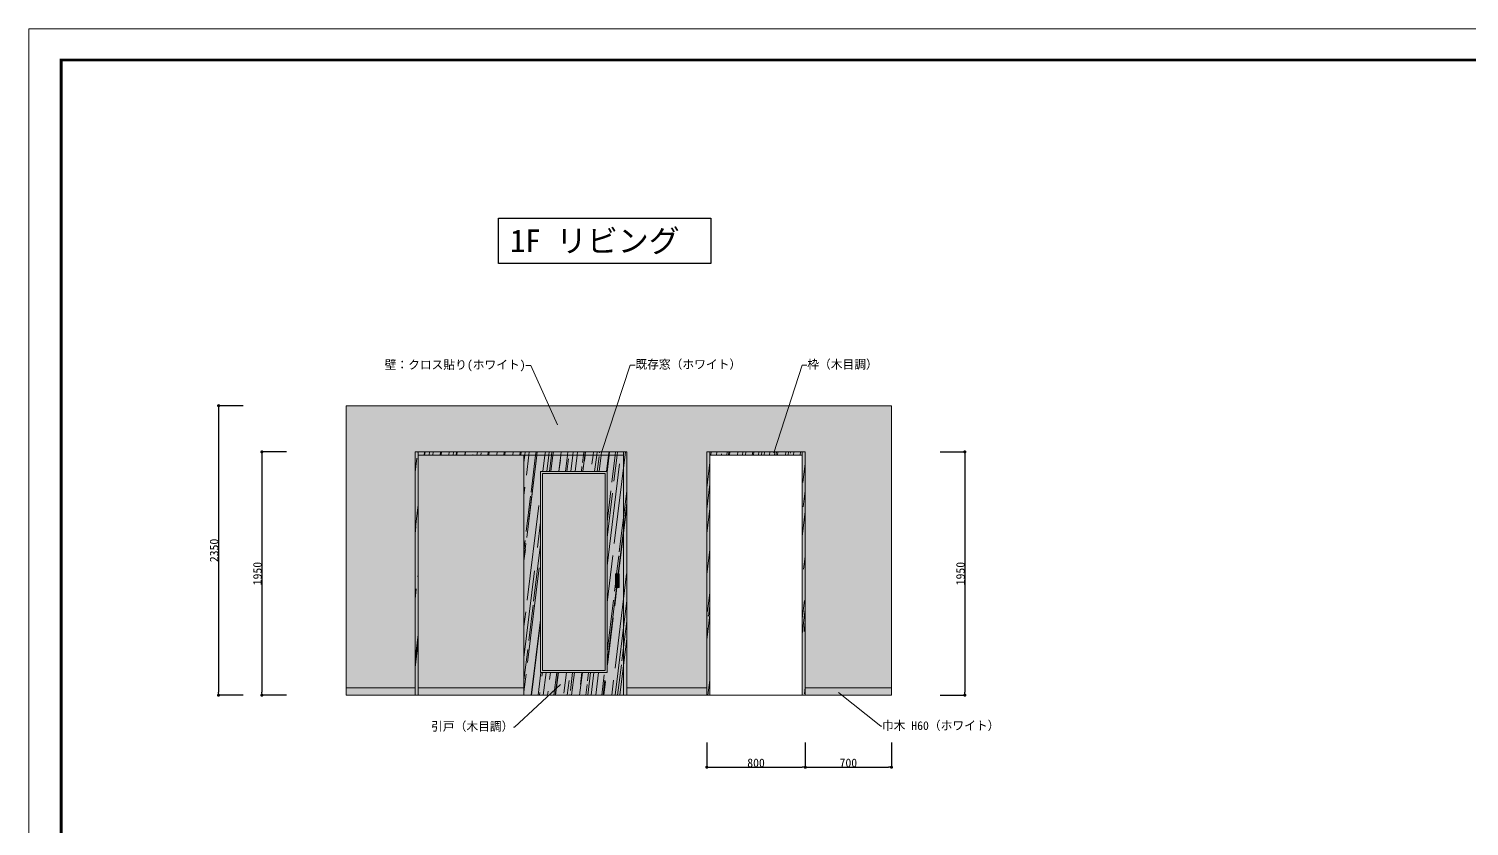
# Model space of a CAD drawing. Header units: millimetres. Extents: x -63086 to 144078, y -129912 to 13382.
# Drawn here: x 13391 to 25091, y -50748 to -44276 of the extents above; entities that cross this region are included whole.
import ezdxf
from ezdxf import colors
from ezdxf.entities.mleader import LeaderData, LeaderLine
from ezdxf.math import Vec2, Vec3

# ---------------------------------------------------------------- set-up
doc = ezdxf.new("R2010")
doc.units = ezdxf.units.MM
doc.layers.get('0').update_dxf_attribs({"lineweight": 0})
for name, color, linetype, lineweight in [('002寸法', 7, 'Continuous', 0), ('01用紙枠', 7, 'Continuous', 5), ('展開', 7, 'Continuous', 9), ('展開建具用', 250, 'Continuous', 9)]:
    doc.layers.add(name, color=color, linetype=linetype, lineweight=lineweight)
doc.layers.add('文字', color=7, linetype='Continuous')
doc.styles.get("Standard").update_dxf_attribs({"font": 'MS Mincho.ttf'})
doc.styles.add('小岩', font='MS Mincho.ttf', dxfattribs={"height": 150})
doc.dimstyles.new('寸法', dxfattribs={"dimtxt": 70, "dimasz": 25, "dimexe": 1.5, "dimexo": 200, "dimtad": 1, "dimdec": 0, "dimtxsty": 'Standard', "dimblk": 'DOT', "dimcen": 2.5, "dimadec": 0, "dimazin": 0, "dimtfac": 1, "dimtdec": 0, "dimtmove": 0, "dimatfit": 3, "dimfxl": 200, "dimfxlon": 1, "dimarcsym": 0})
pattern_1 = [(83, (0, -1114.805), (-69.92233, 222.52405), [1447.8, -193.04, 482.6, -96.52]), (83, (-32.26, -981.51), (-139.17757, -80.156), [289.56, -31.8516, 579.12, -72.39]), (83, (-75.55, -1056.906), (-3.01966, 506.04398), [772.16, -135.128, 386.08, -96.52])]

# ---------------------------------------------------------------- blocks, each defined once
blk = doc.blocks.new('_Dot')
at = {"color": 0, "linetype": 'ByBlock', "lineweight": -2}
blk.add_line((-0.5, 0), (-1, 0), dxfattribs=at)
at = {"color": 0, "linetype": 'ByBlock', "const_width": 0.5}
blk.add_lwpolyline([(-0.25, 0, 1), (0.25, 0, 1)], format="xyb", close=True, dxfattribs=at)
blk = doc.blocks.new('*D252')
at = {"layer": 'Defpoints', "color": 0, "ltscale": 10, "transparency": 16777216}
for p in [(16528, -47710), (15284, -49685), (16528, -49685)]:
    blk.add_point(p, dxfattribs=at)
at = {"layer": '展開', "color": 0, "lineweight": -2, "ltscale": 10, "transparency": 16777216}
for p, q in [((15484, -47710), (15283, -47710)), ((15284, -47735), (15284, -49660)), ((15484, -49685), (15283, -49685))]:
    blk.add_line(p, q, dxfattribs=at)
at = {"layer": '展開', "color": 0, "lineweight": -2, "ltscale": 10, "transparency": 16777216, "xscale": 25, "yscale": 25, "zscale": 25}
for p, rotation in [((15284, -47710), 90), ((15284, -49685), 270)]:
    blk.add_blockref('_Dot', p, dxfattribs=dict(at, rotation=rotation))
at = {"layer": '展開', "color": 0, "ltscale": 10, "transparency": 16777216, "insert": (15248, -48698), "char_height": 70, "attachment_point": 5, "rotation": 90}
blk.add_mtext('1950', dxfattribs=at)
blk = doc.blocks.new('*D253')
at = {"layer": 'Defpoints', "color": 0, "ltscale": 10, "transparency": 16777216}
for p in [(15968, -47335), (14932, -49685), (15968, -49685)]:
    blk.add_point(p, dxfattribs=at)
at = {"layer": '展開', "color": 0, "lineweight": -2, "ltscale": 10, "transparency": 16777216}
for p, q in [((15132, -47335), (14930, -47335)), ((14932, -47360), (14932, -49660)), ((15132, -49685), (14930, -49685))]:
    blk.add_line(p, q, dxfattribs=at)
at = {"layer": '展開', "color": 0, "lineweight": -2, "ltscale": 10, "transparency": 16777216, "xscale": 25, "yscale": 25, "zscale": 25}
for p, rotation in [((14932, -47335), 90), ((14932, -49685), 270)]:
    blk.add_blockref('_Dot', p, dxfattribs=dict(at, rotation=rotation))
at = {"layer": '展開', "color": 0, "ltscale": 10, "transparency": 16777216, "insert": (14896, -48510), "char_height": 70, "attachment_point": 5, "rotation": 90}
blk.add_mtext('2350', dxfattribs=at)
blk = doc.blocks.new('*D254')
at = {"layer": '002寸法', "color": 0, "lineweight": -2, "ltscale": 10, "transparency": 16777216}
for p, q in [((20794, -47710), (20996, -47710)), ((20994, -47735), (20994, -49660)), ((20794, -49685), (20996, -49685))]:
    blk.add_line(p, q, dxfattribs=at)
at = {"layer": 'Defpoints', "color": 0, "ltscale": 10, "transparency": 16777216}
for p in [(19698, -47710), (19698, -49685), (20994, -49685)]:
    blk.add_point(p, dxfattribs=at)
at = {"layer": '002寸法', "color": 0, "lineweight": -2, "ltscale": 10, "transparency": 16777216, "xscale": 25, "yscale": 25, "zscale": 25}
for p, rotation in [((20994, -47710), 90), ((20994, -49685), 270)]:
    blk.add_blockref('_Dot', p, dxfattribs=dict(at, rotation=rotation))
at = {"layer": '002寸法', "color": 0, "ltscale": 10, "transparency": 16777216, "insert": (20959, -48698), "char_height": 70, "attachment_point": 5, "rotation": 90}
blk.add_mtext('1950', dxfattribs=at)
blk = doc.blocks.new('*D255')
at = {"layer": '002寸法', "color": 0, "lineweight": -2, "ltscale": 10, "transparency": 16777216}
for p, q in [((18898, -50070), (18898, -50272)), ((19698, -50070), (19698, -50272)), ((18923, -50270), (19673, -50270))]:
    blk.add_line(p, q, dxfattribs=at)
at = {"layer": 'Defpoints', "color": 0, "ltscale": 10, "transparency": 16777216}
for p in [(18898, -49685), (19698, -49685), (19698, -50270)]:
    blk.add_point(p, dxfattribs=at)
at = {"layer": '002寸法', "color": 0, "lineweight": -2, "ltscale": 10, "transparency": 16777216, "xscale": 25, "yscale": 25, "zscale": 25, "rotation": 180}
blk.add_blockref('_Dot', (18898, -50270), dxfattribs=at)
at = {"layer": '002寸法', "color": 0, "lineweight": -2, "ltscale": 10, "transparency": 16777216, "xscale": 25, "yscale": 25, "zscale": 25}
blk.add_blockref('_Dot', (19698, -50270), dxfattribs=at)
at = {"layer": '002寸法', "color": 0, "ltscale": 10, "transparency": 16777216, "insert": (19298, -50235), "char_height": 70, "attachment_point": 5}
blk.add_mtext('800', dxfattribs=at)
blk = doc.blocks.new('*D256')
at = {"layer": '002寸法', "color": 0, "lineweight": -2, "ltscale": 10, "transparency": 16777216}
for p, q in [((19698, -50070), (19698, -50272)), ((20398, -50070), (20398, -50272)), ((19723, -50270), (20373, -50270))]:
    blk.add_line(p, q, dxfattribs=at)
at = {"layer": 'Defpoints', "color": 0, "ltscale": 10, "transparency": 16777216}
for p in [(19698, -49685), (20398, -49685), (20398, -50270)]:
    blk.add_point(p, dxfattribs=at)
at = {"layer": '002寸法', "color": 0, "lineweight": -2, "ltscale": 10, "transparency": 16777216, "xscale": 25, "yscale": 25, "zscale": 25, "rotation": 180}
blk.add_blockref('_Dot', (19698, -50270), dxfattribs=at)
at = {"layer": '002寸法', "color": 0, "lineweight": -2, "ltscale": 10, "transparency": 16777216, "xscale": 25, "yscale": 25, "zscale": 25}
blk.add_blockref('_Dot', (20398, -50270), dxfattribs=at)
at = {"layer": '002寸法', "color": 0, "ltscale": 10, "transparency": 16777216, "insert": (20048, -50235), "char_height": 70, "attachment_point": 5}
blk.add_mtext('700', dxfattribs=at)

msp = doc.modelspace()

# ---------------------------------------------------------------- hatches: boundary and pattern name
at = {"ltscale": 10, "true_color": 0x9c5e31, "transparency": 33554541}
h = msp.add_hatch(dxfattribs=at)
h.set_pattern_fill('AR-RROOF', color=25, scale=3.8, angle=83)
h.set_pattern_definition(pattern_1)
h.paths.add_polyline_path([(16552.762, -47710.4924), (16527.762, -47710.4924), (16527.762, -49685.4924), (16552.762, -49685.4924)])
h.paths.add_polyline_path([(18222.762, -47735.4924), (17412.762, -47735.4924), (17412.762, -49685.4924), (17562.762, -49685.4924), (18222.762, -49685.4924)])
h.paths.add_polyline_path([(18087.762, -47870.4924), (18087.762, -49500.4924), (17547.762, -49500.4924), (17547.762, -47870.4924)], flags=16)
h.paths.add_polyline_path([(18072.762, -47885.4924), (18072.762, -49485.4924), (17562.762, -49485.4924), (17562.762, -47885.4924)], flags=0)
h.paths.add_polyline_path([(18155.262, -48700.4924), (18185.262, -48700.4924), (18185.262, -48810.4924), (18155.262, -48810.4924)], flags=16)
edge = h.paths.add_edge_path(flags=0)
edge.add_ellipse((18155.262, -48755.4924), major_axis=(0, 55), ratio=0.0772105853, start_angle=180, end_angle=360, ccw=False)
edge.add_line((18155.262, -48810.4924), (18155.7586, -48810.4924))
h.paths.add_polyline_path([(18247.762, -47710.4924), (18222.762, -47710.4924), (18222.762, -49685.4924), (18247.762, -49685.4924)])
h = msp.add_hatch(dxfattribs=at)
h.set_pattern_fill('AR-RROOF', color=25, scale=3.8, angle=83)
h.set_pattern_definition(pattern_1)
h.paths.add_polyline_path([(18222.762, -47710.4924), (16552.762, -47710.4924), (16552.762, -47735.4924), (18222.762, -47735.4924)])
h = msp.add_hatch(dxfattribs=at)
h.set_pattern_fill('AR-RROOF', color=25, scale=3.8, angle=83)
h.set_pattern_definition(pattern_1)
h.paths.add_polyline_path([(19697.762, -47710.4924), (19672.762, -47710.4924), (19672.762, -49685.4924), (19697.762, -49685.4924)])
h.paths.add_polyline_path([(19672.762, -47710.4924), (18922.762, -47710.4924), (18922.762, -47735.4924), (19672.762, -47735.4924)])
h.paths.add_polyline_path([(18922.762, -47710.4924), (18897.762, -47710.4924), (18897.762, -49685.4924), (18922.762, -49685.4924)])
at = {"layer": '展開', "ltscale": 10, "true_color": 0xfffefa}
h = msp.add_hatch(color=7, dxfattribs=at)
h.dxf.hatch_style = 1
h.paths.add_polyline_path([(20397.762, -47335.4924), (15967.762, -47335.4924), (15967.762, -49625.4924), (16527.762, -49625.4924), (16527.762, -47710.4924), (18247.762, -47710.4924), (18247.762, -49625.4924), (18897.762, -49625.4924), (18897.762, -47710.4924), (19697.762, -47710.4924), (19697.762, -49625.4924), (20397.762, -49625.4924)])
at = {"layer": '展開', "ltscale": 10, "true_color": 0xf0c089, "transparency": 33554607}
h = msp.add_hatch(color=31, dxfattribs=at)
h.dxf.hatch_style = 1
h.paths.add_polyline_path([(18222.762, -47735.4924), (17412.762, -47735.4924), (17412.762, -49685.4924), (17562.762, -49685.4924), (18222.762, -49685.4924)])
h.paths.add_polyline_path([(17547.762, -47870.4924), (18087.762, -47870.4924), (18087.762, -49500.4924), (17547.762, -49500.4924)], flags=16)
h.paths.add_polyline_path([(17562.762, -47885.4924), (18072.762, -47885.4924), (18072.762, -49485.4924), (17562.762, -49485.4924)], flags=0)
h.paths.add_polyline_path([(18155.262, -48700.4924), (18185.262, -48700.4924), (18185.262, -48810.4924), (18155.262, -48810.4924)], flags=16)
h.paths.add_polyline_path([(18222.762, -47710.4924), (16552.762, -47710.4924), (16552.762, -47735.4924), (18222.762, -47735.4924)])
h.paths.add_polyline_path([(18247.762, -47710.4924), (18222.762, -47710.4924), (18222.762, -49685.4924), (18247.762, -49685.4924)])
h.paths.add_polyline_path([(16552.762, -47710.4924), (16527.762, -47710.4924), (16527.762, -49685.4924), (16552.762, -49685.4924)])
at = {"layer": '展開', "ltscale": 10, "true_color": 0xfffefa}
h = msp.add_hatch(color=7, dxfattribs=at)
h.dxf.hatch_style = 1
h.paths.add_polyline_path([(17412.762, -47735.4924), (16552.762, -47735.4924), (16552.762, -49625.4924), (17412.762, -49625.4924)])
at = {"layer": '展開', "ltscale": 10, "true_color": 0xf0c089, "transparency": 33554607}
h = msp.add_hatch(color=31, dxfattribs=at)
h.dxf.hatch_style = 1
h.paths.add_polyline_path([(19697.762, -47710.4924), (19672.762, -47710.4924), (19672.762, -49685.4924), (19697.762, -49685.4924)])
h.paths.add_polyline_path([(19672.762, -47710.4924), (18922.762, -47710.4924), (18922.762, -47735.4924), (19672.762, -47735.4924)])
h.paths.add_polyline_path([(18922.762, -47710.4924), (18897.762, -47710.4924), (18897.762, -49685.4924), (18922.762, -49685.4924)])
at = {"layer": '展開', "ltscale": 10, "true_color": 0xe89e4a, "transparency": 33554607}
h = msp.add_hatch(color=33, dxfattribs=at)
h.dxf.hatch_style = 1
h.paths.add_polyline_path([(18087.762, -47870.4924), (17547.762, -47870.4924), (17547.762, -49500.4924), (18087.762, -49500.4924)])
h.paths.add_polyline_path([(18072.762, -49485.4924), (17562.762, -49485.4924), (17562.762, -47885.4924), (18072.762, -47885.4924)], flags=16)
at = {"layer": '展開', "ltscale": 10}
h = msp.add_hatch(color=256, dxfattribs=at)
h.dxf.hatch_style = 1
h.set_gradient(color1=(122, 175, 223), name='CYLINDER')
h.paths.add_polyline_path([(18072.762, -47885.4924), (17562.762, -47885.4924), (17562.762, -49485.4924), (18072.762, -49485.4924)])
at = {"layer": '展開', "ltscale": 10, "true_color": 0xe69941, "transparency": 33554607}
h = msp.add_hatch(color=33, dxfattribs=at)
h.dxf.hatch_style = 1
edge = h.paths.add_edge_path()
edge.add_ellipse((18185.262, -48755.4924), major_axis=(0, 55), ratio=0.0772105853, start_angle=0, end_angle=180, ccw=False)
edge.add_line((18185.262, -48700.4924), (18155.262, -48700.4924))
edge.add_ellipse((18155.262, -48755.4924), major_axis=(0, 55), ratio=0.0772105853, start_angle=180, end_angle=360, ccw=False)
edge.add_line((18155.262, -48810.4924), (18185.262, -48810.4924))
at = {"layer": '展開', "ltscale": 10, "true_color": 0x905613, "transparency": 33554607}
h = msp.add_hatch(color=34, dxfattribs=at)
h.dxf.hatch_style = 1
edge = h.paths.add_edge_path()
edge.add_ellipse((18155.262, -48755.4924), major_axis=(0, 55), ratio=0.0772105853, start_angle=180, end_angle=360)
edge.add_line((18155.262, -48700.4924), (18155.262, -48810.4924))
edge = h.paths.add_edge_path()
edge.add_ellipse((18185.262, -48755.4924), major_axis=(0, 55), ratio=0.0772105853, start_angle=0, end_angle=180)
edge.add_line((18185.262, -48810.4924), (18185.262, -48700.4924))
at = {"layer": '展開', "ltscale": 10, "true_color": 0xffffff}
h = msp.add_hatch(color=7, dxfattribs=at)
h.dxf.hatch_style = 1
h.paths.add_polyline_path([(16527.762, -49625.4924), (15967.762, -49625.4924), (15967.762, -49685.4924), (16527.762, -49685.4924)])
h.paths.add_polyline_path([(17412.762, -49625.4924), (16552.762, -49625.4924), (16552.762, -49685.4924), (17412.762, -49685.4924)])
h.paths.add_polyline_path([(18897.762, -49625.4924), (18247.762, -49625.4924), (18247.762, -49685.4924), (18897.762, -49685.4924)])
h.paths.add_polyline_path([(20397.762, -49625.4924), (19697.762, -49625.4924), (19697.762, -49685.4924), (20397.762, -49685.4924)])

# ---------------------------------------------------------------- linework, layer by layer
at = {"layer": '01用紙枠'}
msp.add_lwpolyline([(13390.554, -44275.8298), (13390.554, -57636.9228), (32285.0288, -57636.9228), (32285.0288, -44275.8298)], close=True, dxfattribs=at)
msp.add_lwpolyline([(13390.554, -44275.8298), (13390.554, -57636.9228), (32285.0288, -57636.9228), (32285.0288, -44275.8298)], close=True, dxfattribs=at)
at = {"layer": '01用紙枠', "const_width": 22.4934}
msp.add_lwpolyline([(13653.0698, -57383.7967), (32022.513, -57383.7967), (32022.513, -44528.956), (13653.0698, -44528.956)], close=True, dxfattribs=at)
msp.add_lwpolyline([(13653.0698, -57383.7967), (32022.513, -57383.7967), (32022.513, -44528.956), (13653.0698, -44528.956)], close=True, dxfattribs=at)
msp.add_lwpolyline([(13653.0698, -57383.7967), (32022.513, -57383.7967), (32022.513, -44528.956), (13653.0698, -44528.956)], close=True, dxfattribs=at)
at = {"layer": '01用紙枠', "lineweight": 5, "const_width": 22.4934}
msp.add_lwpolyline([(13653.0698, -57383.7967), (32022.513, -57383.7967), (32022.513, -44528.956), (13653.0698, -44528.956)], close=True, dxfattribs=at)
msp.add_lwpolyline([(13653.0698, -57383.7967), (32022.513, -57383.7967), (32022.513, -44528.956), (13653.0698, -44528.956)], close=True, dxfattribs=at)
at = {"layer": '展開建具用', "ltscale": 10}
for p, q in [((15967.762, -47335.4924), (20397.762, -47335.4924)), ((15967.762, -49685.4924), (15967.762, -47335.4924)), ((20397.762, -49685.4924), (20397.762, -47335.4924)), ((16527.762, -49685.4924), (16527.762, -47710.4924)), ((16527.762, -47710.4924), (18247.762, -47710.4924)), ((16552.762, -49685.4924), (16552.762, -47710.4924)), ((16552.762, -47735.4924), (18222.762, -47735.4924)), ((18222.762, -47735.4924), (17412.762, -47735.4924)), ((17412.762, -47735.4924), (17412.762, -49685.4924)), ((18222.762, -49685.4924), (18222.762, -47710.4924)), ((18247.762, -49685.4924), (18247.762, -47710.4924)), ((18897.762, -49685.4924), (18897.762, -47710.4924)), ((18897.762, -47710.4924), (19697.762, -47710.4924)), ((18922.762, -49685.4924), (18922.762, -47710.4924)), ((18922.762, -47735.4924), (19672.762, -47735.4924)), ((19672.762, -49685.4924), (19672.762, -47710.4924)), ((19697.762, -49685.4924), (19697.762, -47710.4924)), ((17547.762, -47870.4924), (18087.762, -47870.4924)), ((17547.762, -49500.4924), (17547.762, -47870.4924)), ((17562.762, -49485.4924), (17562.762, -47885.4924)), ((17562.762, -47885.4924), (18072.762, -47885.4924)), ((18072.762, -47885.4924), (18072.762, -49485.4924)), ((18087.762, -47870.4924), (18087.762, -49500.4924)), ((18155.262, -48810.4924), (18155.262, -48700.4924)), ((18155.262, -48700.4924), (18185.262, -48700.4924)), ((18185.262, -48700.4924), (18185.262, -48810.4924)), ((18185.262, -48810.4924), (18155.262, -48810.4924)), ((18185.262, -48810.4924), (18155.262, -48810.4924)), ((18072.762, -49485.4924), (17562.762, -49485.4924)), ((18087.762, -49500.4924), (17547.762, -49500.4924)), ((15967.762, -49625.4924), (16527.762, -49625.4924)), ((15967.762, -49685.4924), (20397.762, -49685.4924)), ((16552.762, -49625.4924), (17412.762, -49625.4924)), ((17412.762, -49685.4924), (17562.762, -49685.4924)), ((18247.762, -49625.4924), (18897.762, -49625.4924)), ((19697.762, -49625.4924), (20397.762, -49625.4924)), ((19697.762, -49685.4924), (20397.762, -49685.4924))]:
    msp.add_line(p, q, dxfattribs=at)
for centre, start_param, end_param in [((18155.262, -48755.4924), 3.1415926536, 6.2831853072), ((18185.262, -48755.4924), 0, 3.1415926536)]:
    msp.add_ellipse(centre, major_axis=(0, 55), ratio=0.0772105853, start_param=start_param, end_param=end_param, dxfattribs=at)

# ---------------------------------------------------------------- texts
at = {"layer": '文字', "ltscale": 10, "insert": (17299.1976, -45904.7089), "char_height": 183.84467, "attachment_point": 1, "style": '小岩', "bg_fill": 16, "box_fill_scale": 1.5, "bg_fill_color": 256, "bg_fill_transparency": 0}
msp.add_mtext_dynamic_manual_height_columns('1F リビング', width=1540.725493, gutter_width=919.2234, heights=[238.4728], dxfattribs=at)

# ---------------------------------------------------------------- dimensions: what is measured, and where the dimension line sits
at = {"layer": '002寸法', "ltscale": 10}
dim = msp.add_linear_dim(base=(20994.1944, -49685.4924), p1=(19697.762, -47710.4924), p2=(19697.762, -49685.4924), angle=90, text='1950', dimstyle='寸法', dxfattribs=at)
dim.commit()
dim.dimension.update_dxf_attribs({"geometry": '*D254', "text_midpoint": (20958.5694, -48697.9924)})
dim = msp.add_linear_dim(base=(19697.762, -50270.3287), p1=(18897.762, -49685.4924), p2=(19697.762, -49685.4924), dimstyle='寸法', dxfattribs=at)
dim.commit()
dim.dimension.update_dxf_attribs({"geometry": '*D255', "text_midpoint": (19297.762, -50234.7037)})
dim = msp.add_linear_dim(base=(20397.762, -50270.3287), p1=(19697.762, -49685.4924), p2=(20397.762, -49685.4924), dimstyle='寸法', override={"dimtmove": 1}, dxfattribs=at)
dim.commit()
dim.dimension.update_dxf_attribs({"geometry": '*D256', "text_midpoint": (20047.762, -50234.7037)})
at = {"layer": '展開', "ltscale": 10}
dim = msp.add_linear_dim(base=(14931.7445, -49685.4924), p1=(15967.762, -47335.4924), p2=(15967.762, -49685.4924), angle=90, dimstyle='寸法', dxfattribs=at)
dim.commit()
dim.dimension.update_dxf_attribs({"geometry": '*D253', "text_midpoint": (14896.1195, -48510.4924)})
dim = msp.add_linear_dim(base=(15284.0167, -49685.4924), p1=(16527.762, -47710.4924), p2=(16527.762, -49685.4924), angle=90, text='1950', dimstyle='寸法', dxfattribs=at)
dim.commit()
dim.dimension.update_dxf_attribs({"geometry": '*D252', "text_midpoint": (15248.3917, -48697.9924)})

# ---------------------------------------------------------------- leaders
at = {"layer": '文字', "ltscale": 10}
ml = msp.add_multileader_mtext('Standard', dxfattribs=at)
ml.set_content('壁：クロス貼り(ホワイト)', color=256)
ml.set_leader_properties(lineweight=0)
ml.build(insert=Vec2(0, 0))
ctx = ml.context
ctx.base_point, ctx.char_height, ctx.plane_origin = Vec3(16220.3585, -47009.0295), 70, Vec3(16171.9878, -47660.9848)
ctx.text_align_type = 2
notes = []
notes.append((ctx, [(1, (1, 1, 0), (17468.1615, -47009.0295), (-1, 0), 39.803, [(0, [(17686.8907, -47495.2751)], 0, [])])]))
ctx.mtext.insert, ctx.mtext.width, ctx.mtext.alignment, ctx.mtext.flow_direction = Vec3(17426.3585, -46967.8295), 1181.545645, 3, 5
ml = msp.add_multileader_mtext('Standard', dxfattribs=at)
ml.set_content('既存窓（ホワイト）', color=256)
ml.set_leader_properties(lineweight=0)
ml.build(insert=Vec2(0, 0))
ctx = ml.context
ctx.base_point, ctx.char_height, ctx.plane_origin = Vec3(18315.8629, -47005.6947), 70, Vec3(17649.4922, -47657.65)
notes.append((ctx, [(0, (1, 1, 0), (18276.0599, -47005.6947), (1, 0), 39.803, [(0, [(18045.2347, -47710.4924)], 0, [])])]))
ctx.mtext.insert, ctx.mtext.width, ctx.mtext.flow_direction = Vec3(18317.8629, -46964.4947), 1405.660982, 5
ml = msp.add_multileader_mtext('Standard', dxfattribs=at)
ml.set_content('枠（木目調）', color=256)
ml.set_leader_properties(lineweight=0)
ml.build(insert=Vec2(0, 0))
ctx = ml.context
ctx.base_point, ctx.char_height, ctx.plane_origin = Vec3(19711.9693, -47005.6947), 70, Vec3(19045.5986, -47657.65)
notes.append((ctx, [(0, (1, 1, 0), (19672.1663, -47005.6947), (1, 0), 39.803, [(0, [(19441.3411, -47720.5203)], 0, [])])]))
ctx.mtext.insert, ctx.mtext.width, ctx.mtext.flow_direction = Vec3(19713.9693, -46964.4947), 1405.660982, 5
ml = msp.add_multileader_mtext('Standard', dxfattribs=at)
ml.set_content('引戸（木目調）', color=256)
ml.set_leader_properties(lineweight=0)
ml.build(insert=Vec2(0, 0))
ctx = ml.context
ctx.base_point, ctx.char_height, ctx.plane_origin = Vec3(16692.6471, -49943.8474), 70, Vec3(17655.9485, -50620.7236)
ctx.text_align_type = 2
notes.append((ctx, [(0, (1, 1, 0), (17337.0471, -49943.8474), (-1, 0), 8, [(0, [(17711.8487, -49594.9275)], 0, [])])]))
ctx.mtext.insert, ctx.mtext.width, ctx.mtext.alignment, ctx.mtext.flow_direction = Vec3(17327.0471, -49903.2474), 822.560383, 3, 5
ml = msp.add_multileader_mtext('Standard', dxfattribs=at)
ml.set_content('巾木 H60（ホワイト）', color=256)
ml.set_leader_properties(lineweight=0)
ml.build(insert=Vec2(0, 0))
ctx = ml.context
ctx.base_point, ctx.char_height, ctx.plane_origin = Vec3(20318.688, -49937.5932), 70, Vec3(20940.7893, -50614.4695)
notes.append((ctx, [(1, (1, 1, 0), (20310.688, -49937.5932), (1, 0), 8, [(0, [(19966.0169, -49660.4023)], 0, [])])]))
ctx.mtext.insert, ctx.mtext.width, ctx.mtext.flow_direction = Vec3(20320.688, -49896.7932), 983.151021, 5
for ctx, leaders in notes:
    for number, flags, end, landing, length, lines in leaders:
        leader = LeaderData()
        leader.index, (leader.has_last_leader_line, leader.has_dogleg_vector, leader.attachment_direction) = number, flags
        leader.last_leader_point, leader.dogleg_vector, leader.dogleg_length = Vec3(end), Vec3(landing), length
        for number, points, colour, breaks in lines:
            line = LeaderLine()
            line.index, line.vertices, line.color, line.breaks = number, Vec3.list(points), colors.encode_raw_color(colour), breaks
            leader.lines.append(line)
        ctx.leaders.append(leader)

doc.saveas('drawing.dxf')
